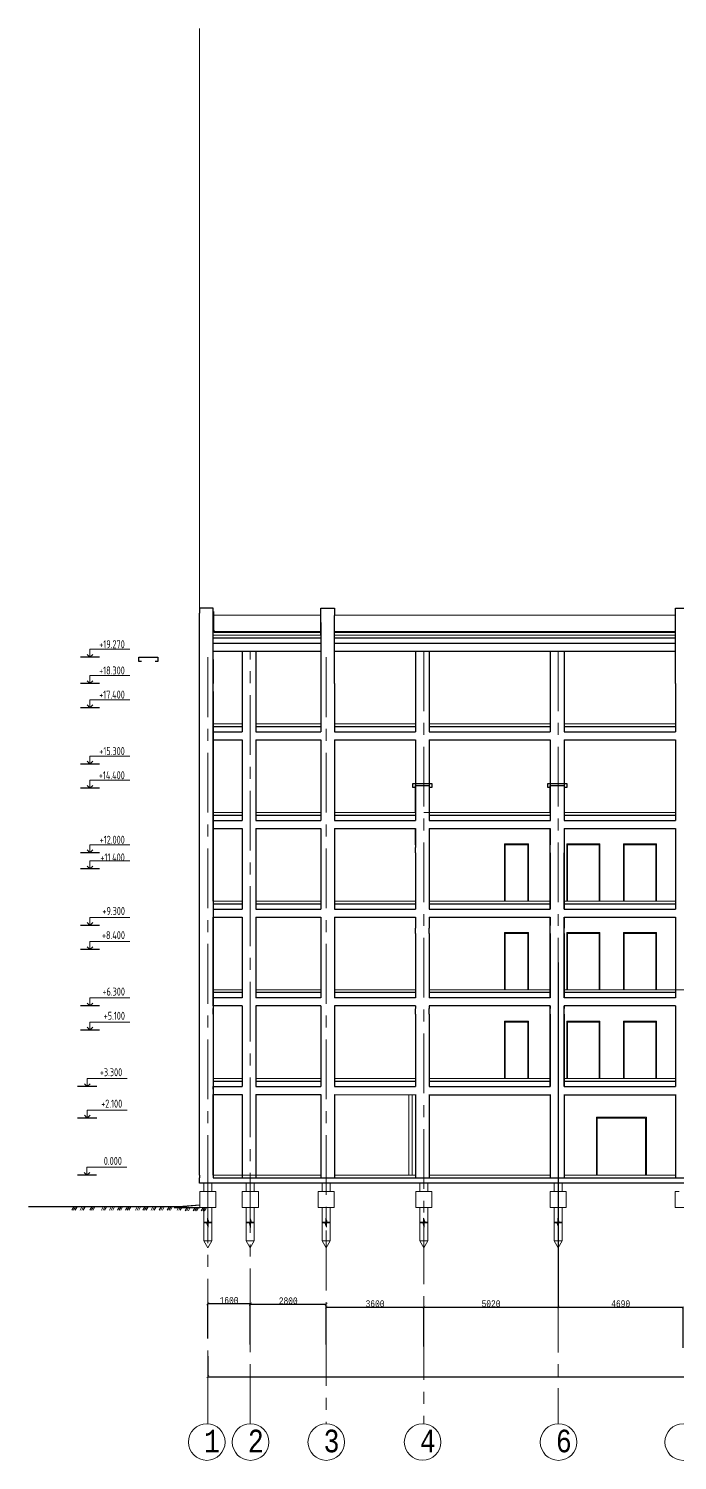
# Model space of a CAD drawing. Header units: millimetres. Extents: x -689206 to 4969298, y -1019800 to 703299.
# Drawn here: x -689206 to -665072, y 20751 to 74033 of the extents above; entities that cross this region are included whole.
import ezdxf

# ---------------------------------------------------------------- set-up
doc = ezdxf.new("R2010")
doc.units = ezdxf.units.MM
doc.linetypes.add('осеваяX2', pattern=[101.6, 63.5, -12.7, 12.7, -12.7])
doc.layers.add('РАЗМЕРЫ', color=7, linetype='Continuous', lineweight=9)
for name, color, linetype in [('разрез1-1', 7, 'Continuous'), ('разрез2-2', 7, 'Continuous'), ('сетка', 104, 'Continuous')]:
    doc.layers.add(name, color=color, linetype=linetype)
doc.styles.add('Аннотативный', font='isocteur.ttf', dxfattribs={"width": 0.7, "height": 250})
doc.dimstyles.new('Аннотативный', dxfattribs={"dimscale": 0, "dimtxt": 250, "dimasz": 100, "dimexe": 1.25, "dimexo": 0.625, "dimtad": 1, "dimdec": 0, "dimtxsty": 'Аннотативный', "dimblk": 'ARCHTICK', "dimcen": 2.5, "dimadec": 0, "dimazin": 0, "dimtfac": 1, "dimtdec": 0, "dimtmove": 0, "dimatfit": 3, "dimfxl": 1, "dimarcsym": 0})

# ---------------------------------------------------------------- blocks, each defined once
blk = doc.blocks.new('_ArchTick')
at = {"color": 0, "linetype": 'ByBlock', "const_width": 0.15}
blk.add_lwpolyline([(-0.5, -0.5), (0.5, 0.5)], dxfattribs=at)
blk = doc.blocks.new('*D4736')
at = {"layer": 'Defpoints', "color": 0, "lineweight": 30, "ltscale": 35, "transparency": 16777216}
for p in [(-682541, 26578), (-682541, 25291), (-680960, 25291)]:
    blk.add_point(p, dxfattribs=at)
at = {"layer": 'РАЗМЕРЫ', "color": 0, "lineweight": -2, "ltscale": 35, "transparency": 16777216}
for p, q in [((-682541, 25292), (-682541, 26579)), ((-680960, 26578), (-682541, 26578)), ((-680960, 25292), (-680960, 26579))]:
    blk.add_line(p, q, dxfattribs=at)
at = {"layer": 'РАЗМЕРЫ', "color": 0, "lineweight": -2, "ltscale": 35, "transparency": 16777216, "xscale": 100, "yscale": 100, "zscale": 100, "rotation": 180}
blk.add_blockref('_ArchTick', (-682541, 26578), dxfattribs=at)
at = {"layer": 'РАЗМЕРЫ', "color": 0, "lineweight": -2, "ltscale": 35, "transparency": 16777216, "xscale": 100, "yscale": 100, "zscale": 100}
blk.add_blockref('_ArchTick', (-680960, 26578), dxfattribs=at)
at = {"layer": 'РАЗМЕРЫ', "color": 0, "lineweight": 5, "ltscale": 35, "transparency": 16777216, "insert": (-681751, 26703), "char_height": 250, "attachment_point": 5, "style": 'Аннотативный'}
blk.add_mtext('1600', dxfattribs=at)
blk = doc.blocks.new('*D4737')
at = {"layer": 'Defpoints', "color": 0, "lineweight": 30, "ltscale": 35, "transparency": 16777216}
for p in [(-678136, 26562), (-680960, 25061), (-678136, 25061)]:
    blk.add_point(p, dxfattribs=at)
at = {"layer": 'РАЗМЕРЫ', "color": 0, "lineweight": -2, "ltscale": 35, "transparency": 16777216}
for p, q in [((-680960, 25062), (-680960, 26563)), ((-680960, 26562), (-678136, 26562)), ((-678136, 25062), (-678136, 26563))]:
    blk.add_line(p, q, dxfattribs=at)
at = {"layer": 'РАЗМЕРЫ', "color": 0, "lineweight": -2, "ltscale": 35, "transparency": 16777216, "xscale": 100, "yscale": 100, "zscale": 100, "rotation": 180}
blk.add_blockref('_ArchTick', (-680960, 26562), dxfattribs=at)
at = {"layer": 'РАЗМЕРЫ', "color": 0, "lineweight": -2, "ltscale": 35, "transparency": 16777216, "xscale": 100, "yscale": 100, "zscale": 100}
blk.add_blockref('_ArchTick', (-678136, 26562), dxfattribs=at)
at = {"layer": 'РАЗМЕРЫ', "color": 0, "lineweight": 5, "ltscale": 35, "transparency": 16777216, "insert": (-679548, 26687), "char_height": 250, "attachment_point": 5, "style": 'Аннотативный'}
blk.add_mtext('2800', dxfattribs=at)
blk = doc.blocks.new('*D4738')
at = {"layer": 'Defpoints', "color": 0, "lineweight": 30, "ltscale": 35, "transparency": 16777216}
for p in [(-678136, 26454), (-674502, 26454), (-674502, 24985)]:
    blk.add_point(p, dxfattribs=at)
at = {"layer": 'РАЗМЕРЫ', "color": 0, "lineweight": -2, "ltscale": 35, "transparency": 16777216}
for p, q in [((-678136, 26454), (-678136, 26453)), ((-678136, 26454), (-674502, 26454)), ((-674502, 24985), (-674502, 26456))]:
    blk.add_line(p, q, dxfattribs=at)
at = {"layer": 'РАЗМЕРЫ', "color": 0, "lineweight": -2, "ltscale": 35, "transparency": 16777216, "xscale": 100, "yscale": 100, "zscale": 100, "rotation": 180}
blk.add_blockref('_ArchTick', (-678136, 26454), dxfattribs=at)
at = {"layer": 'РАЗМЕРЫ', "color": 0, "lineweight": -2, "ltscale": 35, "transparency": 16777216, "xscale": 100, "yscale": 100, "zscale": 100}
blk.add_blockref('_ArchTick', (-674502, 26454), dxfattribs=at)
at = {"layer": 'РАЗМЕРЫ', "color": 0, "lineweight": 5, "ltscale": 35, "transparency": 16777216, "insert": (-676319, 26580), "char_height": 250, "attachment_point": 5, "style": 'Аннотативный'}
blk.add_mtext('3600', dxfattribs=at)
blk = doc.blocks.new('*D4739')
at = {"layer": 'Defpoints', "color": 0, "lineweight": 30, "ltscale": 35, "transparency": 16777216}
for p in [(-669506, 39280), (-674502, 26454), (-669506, 26454)]:
    blk.add_point(p, dxfattribs=at)
at = {"layer": 'РАЗМЕРЫ', "color": 0, "lineweight": -2, "ltscale": 35, "transparency": 16777216}
for p, q in [((-669506, 39280), (-669506, 26453)), ((-674502, 26454), (-674502, 26453)), ((-674502, 26454), (-669506, 26454))]:
    blk.add_line(p, q, dxfattribs=at)
at = {"layer": 'РАЗМЕРЫ', "color": 0, "lineweight": -2, "ltscale": 35, "transparency": 16777216, "xscale": 100, "yscale": 100, "zscale": 100, "rotation": 180}
blk.add_blockref('_ArchTick', (-674502, 26454), dxfattribs=at)
at = {"layer": 'РАЗМЕРЫ', "color": 0, "lineweight": -2, "ltscale": 35, "transparency": 16777216, "xscale": 100, "yscale": 100, "zscale": 100}
blk.add_blockref('_ArchTick', (-669506, 26454), dxfattribs=at)
at = {"layer": 'РАЗМЕРЫ', "color": 0, "lineweight": 5, "ltscale": 35, "transparency": 16777216, "insert": (-672004, 26580), "char_height": 250, "attachment_point": 5, "style": 'Аннотативный'}
blk.add_mtext('5020', dxfattribs=at)
blk = doc.blocks.new('*D4740')
at = {"layer": 'Defpoints', "color": 0, "lineweight": 30, "ltscale": 35, "transparency": 16777216}
for p in [(-669506, 26454), (-664855, 26454), (-664855, 24939)]:
    blk.add_point(p, dxfattribs=at)
at = {"layer": 'РАЗМЕРЫ', "color": 0, "lineweight": -2, "ltscale": 35, "transparency": 16777216}
for p, q in [((-669506, 26455), (-669506, 26456)), ((-669506, 26454), (-664855, 26454)), ((-664855, 24940), (-664855, 26456))]:
    blk.add_line(p, q, dxfattribs=at)
at = {"layer": 'РАЗМЕРЫ', "color": 0, "lineweight": -2, "ltscale": 35, "transparency": 16777216, "xscale": 100, "yscale": 100, "zscale": 100, "rotation": 180}
blk.add_blockref('_ArchTick', (-669506, 26454), dxfattribs=at)
at = {"layer": 'РАЗМЕРЫ', "color": 0, "lineweight": -2, "ltscale": 35, "transparency": 16777216, "xscale": 100, "yscale": 100, "zscale": 100}
blk.add_blockref('_ArchTick', (-664855, 26454), dxfattribs=at)
at = {"layer": 'РАЗМЕРЫ', "color": 0, "lineweight": 5, "ltscale": 35, "transparency": 16777216, "insert": (-667180, 26580), "char_height": 250, "attachment_point": 5, "style": 'Аннотативный'}
blk.add_mtext('4690', dxfattribs=at)
blk = doc.blocks.new('*D4751')
at = {"layer": 'Defpoints', "color": 0, "lineweight": 30, "ltscale": 35, "transparency": 16777216}
for p in [(-682541, 24624), (-630410, 24624), (-630410, 23862)]:
    blk.add_point(p, dxfattribs=at)
at = {"layer": 'РАЗМЕРЫ', "color": 0, "lineweight": -2, "ltscale": 35, "transparency": 16777216}
for p, q in [((-682541, 24623), (-682541, 23861)), ((-630410, 24623), (-630410, 23861)), ((-682541, 23862), (-630410, 23862))]:
    blk.add_line(p, q, dxfattribs=at)
at = {"layer": 'РАЗМЕРЫ', "color": 0, "lineweight": -2, "ltscale": 35, "transparency": 16777216, "xscale": 100, "yscale": 100, "zscale": 100, "rotation": 180}
blk.add_blockref('_ArchTick', (-682541, 23862), dxfattribs=at)
at = {"layer": 'РАЗМЕРЫ', "color": 0, "lineweight": -2, "ltscale": 35, "transparency": 16777216, "xscale": 100, "yscale": 100, "zscale": 100}
blk.add_blockref('_ArchTick', (-630410, 23862), dxfattribs=at)
at = {"layer": 'РАЗМЕРЫ', "color": 0, "lineweight": 5, "ltscale": 35, "transparency": 16777216, "insert": (-656476, 23988), "char_height": 250, "attachment_point": 5, "style": 'Аннотативный'}
blk.add_mtext('52131', dxfattribs=at)

msp = doc.modelspace()

# ---------------------------------------------------------------- hatches: boundary and pattern name
at = {"layer": 'РАЗМЕРЫ', "lineweight": 5, "ltscale": 35}
h = msp.add_hatch(dxfattribs=at)
h.set_pattern_fill('ANSI36', color=256, scale=2)
h.set_pattern_definition([(45, (-1193571.201, 770323.6466), (3.367596045, 12.347852166), [15.875, -3.175, 0, -3.175])])
h.paths.add_polyline_path([(-682541.3, 29741), (-682541.3, 29465.6), (-682528.2, 29428.9), (-682528.2, 29628.2), (-682514.1, 29590.8), (-682391.3, 29590.8), (-682391.3, 29612.9), (-682499.7, 29612.9)])
h.paths.add_polyline_path([(-682574.6, 29612.9), (-682691.3, 29612.9), (-682691.3, 29590.8), (-682586.1, 29590.8), (-682541.3, 29465.6), (-682541.3, 29741), (-682550.3, 29768.5), (-682550.3, 29542.7)])
h = msp.add_hatch(dxfattribs=at)
h.set_pattern_fill('ANSI36', color=256, scale=2)
h.set_pattern_definition([(45, (-1191990.3156, 770323.6466), (3.367596045, 12.347852166), [15.875, -3.175, 0, -3.175])])
h.paths.add_polyline_path([(-680960.4, 29741), (-680960.4, 29465.6), (-680947.3, 29428.9), (-680947.3, 29628.2), (-680933.2, 29590.8), (-680810.4, 29590.8), (-680810.4, 29612.9), (-680918.8, 29612.9)])
h.paths.add_polyline_path([(-680993.7, 29612.9), (-681110.4, 29612.9), (-681110.4, 29590.8), (-681005.2, 29590.8), (-680960.4, 29465.6), (-680960.4, 29741), (-680969.4, 29768.5), (-680969.4, 29542.7)])
h = msp.add_hatch(dxfattribs=at)
h.set_pattern_fill('ANSI36', color=256, scale=2)
h.set_pattern_definition([(45, (-1189166.201, 770323.6466), (3.367596045, 12.347852166), [15.875, -3.175, 0, -3.175])])
h.paths.add_polyline_path([(-678136.3, 29741), (-678136.3, 29465.6), (-678123.2, 29428.9), (-678123.2, 29628.2), (-678109.1, 29590.8), (-677986.3, 29590.8), (-677986.3, 29612.9), (-678094.7, 29612.9)])
h.paths.add_polyline_path([(-678169.6, 29612.9), (-678286.3, 29612.9), (-678286.3, 29590.8), (-678181.1, 29590.8), (-678136.3, 29465.6), (-678136.3, 29741), (-678145.3, 29768.5), (-678145.3, 29542.7)])
h = msp.add_hatch(dxfattribs=at)
h.set_pattern_fill('ANSI36', color=256, scale=2)
h.set_pattern_definition([(45, (-1185531.863, 770323.6466), (3.367596045, 12.347852166), [15.875, -3.175, 0, -3.175])])
h.paths.add_polyline_path([(-674502, 29741), (-674502, 29465.6), (-674488.9, 29428.9), (-674488.9, 29628.2), (-674474.8, 29590.8), (-674352, 29590.8), (-674352, 29612.9), (-674460.3, 29612.9)])
h.paths.add_polyline_path([(-674535.3, 29612.9), (-674652, 29612.9), (-674652, 29590.8), (-674546.7, 29590.8), (-674502, 29465.6), (-674502, 29741), (-674510.9, 29768.5), (-674510.9, 29542.7)])
h = msp.add_hatch(dxfattribs=at)
h.set_pattern_fill('ANSI36', color=256, scale=2)
h.set_pattern_definition([(45, (-1180535.7236, 770323.6466), (3.367596045, 12.347852166), [15.875, -3.175, 0, -3.175])])
h.paths.add_polyline_path([(-669505.8, 29741), (-669505.8, 29465.6), (-669492.7, 29428.9), (-669492.7, 29628.2), (-669478.6, 29590.8), (-669355.8, 29590.8), (-669355.8, 29612.9), (-669464.2, 29612.9)])
h.paths.add_polyline_path([(-669539.1, 29612.9), (-669655.8, 29612.9), (-669655.8, 29590.8), (-669550.6, 29590.8), (-669505.8, 29465.6), (-669505.8, 29741), (-669514.8, 29768.5), (-669514.8, 29542.7)])

# ---------------------------------------------------------------- linework, layer by layer
for p, q in [((-682843.8, 74033), (-682851.3, 52461.1)), ((-682574.6, 29612.9), (-682691.3, 29612.9)), ((-682691.3, 29590.8), (-682586.1, 29590.8)), ((-682586.1, 29590.8), (-682528.2, 29428.9)), ((-682550.3, 29542.7), (-682574.6, 29612.9)), ((-682499.7, 29612.9), (-682550.3, 29768.5)), ((-682550.3, 29542.7), (-682550.3, 29768.5)), ((-682528.2, 29628.2), (-682528.2, 29428.9)), ((-682514.1, 29590.8), (-682528.2, 29628.2)), ((-682391.3, 29590.8), (-682514.1, 29590.8)), ((-682391.3, 29612.9), (-682499.7, 29612.9)), ((-680993.7, 29612.9), (-681110.4, 29612.9)), ((-681110.4, 29590.8), (-681005.2, 29590.8)), ((-681005.2, 29590.8), (-680947.3, 29428.9)), ((-680969.4, 29542.7), (-680993.7, 29612.9)), ((-680918.8, 29612.9), (-680969.4, 29768.5)), ((-680969.4, 29542.7), (-680969.4, 29768.5)), ((-680947.3, 29628.2), (-680947.3, 29428.9)), ((-680933.2, 29590.8), (-680947.3, 29628.2)), ((-680810.4, 29590.8), (-680933.2, 29590.8)), ((-680810.4, 29612.9), (-680918.8, 29612.9)), ((-678169.6, 29612.9), (-678286.3, 29612.9)), ((-678286.3, 29590.8), (-678181.1, 29590.8)), ((-678181.1, 29590.8), (-678123.2, 29428.9)), ((-678145.3, 29542.7), (-678169.6, 29612.9)), ((-678094.7, 29612.9), (-678145.3, 29768.5)), ((-678145.3, 29542.7), (-678145.3, 29768.5)), ((-678123.2, 29628.2), (-678123.2, 29428.9)), ((-678109.1, 29590.8), (-678123.2, 29628.2)), ((-677986.3, 29590.8), (-678109.1, 29590.8)), ((-677986.3, 29612.9), (-678094.7, 29612.9)), ((-674535.3, 29612.9), (-674652, 29612.9)), ((-674652, 29590.8), (-674546.7, 29590.8)), ((-674546.7, 29590.8), (-674488.9, 29428.9)), ((-674510.9, 29542.7), (-674535.3, 29612.9)), ((-674460.3, 29612.9), (-674510.9, 29768.5)), ((-674510.9, 29542.7), (-674510.9, 29768.5)), ((-674488.9, 29628.2), (-674488.9, 29428.9)), ((-674474.8, 29590.8), (-674488.9, 29628.2)), ((-674352, 29590.8), (-674474.8, 29590.8)), ((-674352, 29612.9), (-674460.3, 29612.9)), ((-669539.1, 29612.9), (-669655.8, 29612.9)), ((-669655.8, 29590.8), (-669550.6, 29590.8)), ((-669550.6, 29590.8), (-669492.7, 29428.9)), ((-669514.8, 29542.7), (-669539.1, 29612.9)), ((-669464.2, 29612.9), (-669514.8, 29768.5)), ((-669514.8, 29542.7), (-669514.8, 29768.5)), ((-669492.7, 29628.2), (-669492.7, 29428.9)), ((-669478.6, 29590.8), (-669492.7, 29628.2)), ((-669355.8, 29590.8), (-669478.6, 29590.8)), ((-669355.8, 29612.9), (-669464.2, 29612.9))]:
    msp.add_line(p, q, dxfattribs=at)
at = {"layer": 'РАЗМЕРЫ', "lineweight": 30, "ltscale": 35}
for p, q in [((-682341.3, 52461), (-682851.3, 52461)), ((-682851.3, 52461), (-682851.3, 52284.2)), ((-682851.3, 31361), (-682851.3, 52284.2)), ((-682341.3, 51461), (-682341.3, 52461)), ((-682341.3, 49361), (-682341.3, 52252)), ((-678341.3, 51461), (-678341.3, 52461)), ((-678341.3, 52461), (-677831.3, 52461)), ((-677831.3, 52461), (-677831.3, 52196.6)), ((-665139.2, 51461), (-665139.2, 52461)), ((-665139.2, 52461), (-664631.9, 52461)), ((-678341.3, 51932.4), (-678341.3, 49661)), ((-677831.3, 49661), (-677831.3, 52196.6)), ((-665139.2, 49661), (-665139.2, 52162.5)), ((-682341.3, 51361), (-678341.3, 51361)), ((-682341.3, 51161), (-678341.3, 51161)), ((-677831.3, 51361), (-665139.2, 51361)), ((-677831.3, 51161), (-665139.2, 51161)), ((-685111.4, 50486), (-685111.4, 50636)), ((-682341.3, 48161), (-682341.3, 50861)), ((-682341.3, 50861), (-678341.3, 50861)), ((-681262, 50861), (-681262, 47861)), ((-680752, 50861), (-680752, 47861)), ((-677831.3, 50861), (-665139.2, 50861)), ((-674812, 50861), (-674812, 47861)), ((-674302, 50861), (-674302, 47861)), ((-669801.9, 50861), (-669801.9, 47861)), ((-669283.9, 50861), (-669283.9, 47861)), ((-682341.3, 50561), (-682341.3, 49661)), ((-678341.3, 49661), (-678341.3, 47861)), ((-677831.3, 49661), (-677831.3, 47861)), ((-665139.2, 49661), (-665141.9, 47861)), ((-682341.3, 49361), (-682341.3, 31361)), ((-682341.3, 46661), (-682341.3, 49361)), ((-682341.3, 48061), (-681262, 48061)), ((-680752, 48061), (-678341.3, 48061)), ((-677831.3, 48061), (-674812, 48061)), ((-674302, 48061), (-669801.9, 48061)), ((-669283.9, 48061), (-665141.9, 48061)), ((-682341.3, 47861), (-681262, 47861)), ((-682341.3, 44861), (-682341.3, 47561)), ((-682341.3, 47561), (-681262, 47561)), ((-681262, 47561), (-681262, 46560.9)), ((-680752, 47861), (-678341.3, 47861)), ((-680752, 47561), (-680752, 46560.8)), ((-680752, 47561), (-678341.3, 47561)), ((-678341.3, 47561), (-678341.3, 46561)), ((-677831.3, 47861), (-674812, 47861)), ((-677831.3, 47561), (-677831.3, 46561)), ((-677831.3, 47561), (-674812, 47561)), ((-674812, 47561), (-674812, 46561)), ((-674302, 47861), (-669801.9, 47861)), ((-674302, 47561), (-674302, 46561)), ((-674302, 47561), (-669801.9, 47561)), ((-669801.9, 47561), (-669801.9, 46561)), ((-669283.9, 47861), (-665141.9, 47861)), ((-669283.9, 47561), (-669283.9, 46561)), ((-669283.9, 47561), (-665141.9, 47561)), ((-665141.9, 47561), (-665141.9, 44561)), ((-674812, 46924.4), (-674812, 44561)), ((-682341.3, 46561), (-682341.3, 46661)), ((-682341.3, 43661), (-682341.3, 46361)), ((-681262, 46823.6), (-681262, 44561)), ((-680752, 46743.1), (-680752, 44561)), ((-678341.3, 46833.7), (-678341.3, 44561)), ((-677831.3, 46843.8), (-677831.3, 44561)), ((-674302, 46833.7), (-674302, 44561)), ((-669801.9, 46783.3), (-669801.9, 44561)), ((-669283.9, 46853.9), (-669283.9, 44561)), ((-674812, 44861), (-674812, 45861)), ((-674812, 45861), (-674302, 45861)), ((-669801.9, 44861), (-669801.9, 45861)), ((-669801.9, 45861), (-669283.9, 45861)), ((-682342.1, 44761), (-681262, 44761)), ((-680752, 44761), (-678341.3, 44761)), ((-677831.3, 44761), (-674812, 44761)), ((-674302, 44761), (-669801.9, 44761)), ((-669283.9, 44761), (-665141.9, 44761)), ((-682342.1, 44561), (-681262, 44561)), ((-682342.1, 41561), (-682342.1, 44261)), ((-682342.1, 44261), (-681262, 44261)), ((-681262, 44261), (-681262, 43561)), ((-681262, 44261), (-681262, 41261)), ((-680752, 44561), (-678341.3, 44561)), ((-680752, 44261), (-680752, 43561)), ((-680752, 44261), (-680752, 41261)), ((-680752, 44261), (-678341.3, 44261)), ((-678341.3, 44261), (-678341.3, 43561)), ((-678341.3, 44261), (-678341.3, 41261)), ((-677831.3, 44561), (-674812, 44561)), ((-677831.3, 44261), (-677831.3, 43561)), ((-677831.3, 44261), (-677831.3, 41261)), ((-677831.3, 44261), (-674812, 44261)), ((-674812, 44261), (-674812, 43561)), ((-674812, 43661), (-674812, 44261)), ((-674302, 44561), (-669793.9, 44561)), ((-674302, 44261), (-674302, 43661)), ((-674302, 44261), (-669801.9, 44261)), ((-669801.9, 44261), (-669801.9, 43661)), ((-669801.9, 43361), (-669801.9, 44261)), ((-669283.9, 44561), (-665141.9, 44561)), ((-669283.9, 44261), (-669283.9, 43361)), ((-669283.9, 44261), (-665141.9, 44261)), ((-665141.9, 44261), (-665141.9, 41261)), ((-682341.3, 43361), (-682341.3, 43561)), ((-674812, 43361), (-674812, 43561)), ((-674812, 43361), (-674812, 41261)), ((-674302, 43661), (-674302, 41261)), ((-669801.9, 43361), (-669801.9, 41261)), ((-669801.9, 41261), (-669801.9, 43361)), ((-669283.9, 43361), (-669283.9, 41261)), ((-669283.9, 41261), (-669283.9, 43361)), ((-682341.5, 41461), (-681262, 41461)), ((-682341.3, 41261), (-681262, 41261)), ((-680752, 41461), (-678341.3, 41461)), ((-680752, 41261), (-678341.3, 41261)), ((-677831.3, 41461), (-674812, 41461)), ((-677831.3, 41261), (-674812, 41261)), ((-674302, 41461), (-669801.9, 41461)), ((-674302, 41261), (-669801.9, 41261)), ((-669283.9, 41461), (-665141.9, 41461)), ((-669283.9, 41261), (-665141.9, 41261)), ((-682341.3, 40561), (-682341.3, 40661)), ((-682340.9, 38261), (-682340.9, 40961)), ((-682340.9, 40961), (-681262, 40961)), ((-681262, 40961), (-681262, 40560.9)), ((-681262, 40961), (-681262, 37961)), ((-680752, 40961), (-680752, 40560.8)), ((-680752, 40961), (-680752, 37961)), ((-680752, 40961), (-678341.3, 40961)), ((-678341.3, 40961), (-678341.3, 40561)), ((-678341.3, 40961), (-678341.3, 37961)), ((-677831.3, 40961), (-677831.3, 40561)), ((-677831.3, 40961), (-677831.3, 37961)), ((-677831.3, 40961), (-674812, 40961)), ((-674812, 40961), (-674812, 40561)), ((-674812, 40361), (-674812, 40560.1)), ((-674302, 40961), (-674302, 40561)), ((-674302, 40961), (-669801.9, 40961)), ((-674302, 40361), (-674302, 40560)), ((-669801.9, 40961), (-669801.9, 40661)), ((-669801.9, 37961), (-669801.9, 40961)), ((-669283.9, 40961), (-669283.9, 40561)), ((-669283.9, 37961), (-669283.9, 40961)), ((-669283.9, 40961), (-665141.9, 40961)), ((-665141.9, 40961), (-665141.9, 40561)), ((-665141.9, 40561), (-665141.9, 37961)), ((-682341.3, 37661), (-682341.3, 40361)), ((-674812, 40361), (-674812, 37961)), ((-674302, 40361), (-674302, 37961)), ((-669801.9, 40361), (-669801.9, 37961)), ((-669283.9, 40361), (-669283.9, 37961)), ((-681262, 37961), (-682341.3, 37961)), ((-681262, 38161), (-682341, 38161)), ((-678341.3, 38161), (-680752, 38161)), ((-678341.3, 37961), (-680752, 37961)), ((-674812, 38161), (-677831.3, 38161)), ((-674812, 37961), (-677831.3, 37961)), ((-669801.9, 38161), (-674302, 38161)), ((-669801.9, 37961), (-674302, 37961)), ((-665141.9, 38161), (-669283.9, 38161)), ((-665141.9, 37961), (-669283.9, 37961)), ((-681262, 37661), (-682341.3, 37661)), ((-682341.3, 37361), (-682341.3, 37561)), ((-681262, 37661), (-681262, 37560.9)), ((-681262, 37661), (-681262, 34660.9)), ((-678341.3, 37661), (-680752, 37661)), ((-680752, 37661), (-680752, 37560.8)), ((-680752, 37661), (-680752, 34660.8)), ((-678341.3, 37661), (-678341.3, 37561)), ((-678341.3, 37661), (-678341.3, 34660.6)), ((-677831.3, 37661), (-677831.3, 37561)), ((-674812, 37661), (-677831.3, 37661)), ((-677831.3, 37561), (-677831.3, 34660.5)), ((-674812, 37661), (-674812, 37561)), ((-674812, 37360.1), (-674812, 37560.1)), ((-674812, 37361), (-674812, 34660.4)), ((-674302, 37661), (-674302, 37561)), ((-669801.9, 37661), (-674302, 37661)), ((-674302, 37360.1), (-674302, 37561)), ((-674302, 37361), (-674302, 34660.4)), ((-669801.9, 37661), (-669801.9, 37561)), ((-669801.9, 34660.3), (-669801.9, 37661)), ((-669801.9, 37361), (-669801.9, 34660.3)), ((-669283.9, 37661), (-669283.9, 37561)), ((-665141.9, 37661), (-669283.9, 37661)), ((-669283.9, 34660.3), (-669283.9, 37661)), ((-669283.9, 37361), (-669283.9, 34660.3)), ((-665141.9, 37661), (-665141.9, 37561)), ((-665141.9, 37561), (-665141.9, 34660.2)), ((-682341.3, 34861), (-681262, 34860.9)), ((-682341.3, 34561), (-682341.3, 34661)), ((-682341.3, 34661), (-681262, 34660.9)), ((-680752, 34860.8), (-678341.3, 34860.6)), ((-680752, 34660.8), (-678341.3, 34660.6)), ((-677831.3, 34860.5), (-674812, 34860.2)), ((-677831.3, 34660.5), (-674812, 34660.4)), ((-674302, 34860.2), (-669801.9, 34860.2)), ((-674302, 34660.4), (-669801.9, 34660.3)), ((-669283.9, 34860.2), (-665141.9, 34860.2)), ((-669283.9, 34660.3), (-665141.9, 34660.2)), ((-682341.3, 31361), (-682341.3, 34361)), ((-682341.3, 34361), (-681262, 34360.9)), ((-681262, 34360.9), (-681262, 31261)), ((-680752, 34360.8), (-678341.3, 34360.6)), ((-680752, 34360.8), (-680752, 31261)), ((-678341.3, 34361), (-678341.3, 31361)), ((-677831.3, 34361), (-677831.3, 31361)), ((-677831.3, 34360.5), (-674812, 34360.2)), ((-674812, 34361), (-674812, 31361)), ((-674302, 34361), (-674302, 31361)), ((-674302, 34360.2), (-669801.9, 34360.2)), ((-669801.9, 34361), (-669801.9, 31361)), ((-669801.9, 34359.6), (-669801.9, 34360.2)), ((-669283.9, 34361), (-669283.9, 31361)), ((-669283.9, 34359.6), (-669283.9, 34360.2)), ((-669283.9, 34360.2), (-665141.9, 34360.2)), ((-665141.9, 34361), (-665141.9, 31361)), ((-682851.3, 31361), (-682851.3, 31261)), ((-682851.3, 31361), (-682851.3, 31261)), ((-682851.3, 31061), (-682851.3, 31261)), ((-634839.7, 31061), (-682851.3, 31061)), ((-682341.3, 31361), (-682341.3, 31261)), ((-682341.3, 31261), (-630610.8, 31261)), ((-678341.3, 31361), (-678341.3, 31261)), ((-677831.3, 31361), (-677831.3, 31261)), ((-674812, 31361), (-674812, 31261)), ((-674302, 31361), (-674302, 31261)), ((-669801.9, 31361), (-669801.9, 31261)), ((-669283.9, 31361), (-669283.9, 31261)), ((-665141.9, 31361), (-665141.9, 31261))]:
    msp.add_line(p, q, dxfattribs=at)
at = {"layer": 'РАЗМЕРЫ', "lineweight": 9, "ltscale": 35}
for p, q in [((-678341.3, 51461), (-682341.3, 51461)), ((-665139.2, 51461), (-677831.3, 51461)), ((-682341.3, 48161), (-681262, 48161)), ((-680752, 48161), (-678341.3, 48161)), ((-677831.3, 48161), (-674812, 48161)), ((-674302, 48161), (-669801.9, 48161)), ((-669283.9, 48161), (-665141.9, 48161)), ((-682342.1, 44861), (-681262, 44861)), ((-680752, 44861), (-678341.3, 44861)), ((-677831.3, 44861), (-674812, 44861)), ((-674502, 44861), (-669801.9, 44861)), ((-669283.9, 44861), (-665141.9, 44861)), ((-682342.1, 41561), (-681262, 41561)), ((-680752, 41561), (-678341.3, 41561)), ((-677831.3, 41561), (-674812, 41561)), ((-674302, 41561), (-669801.9, 41561)), ((-669283.9, 41561), (-665141.9, 41561)), ((-681262, 38261), (-682340.9, 38261)), ((-678341.3, 38261), (-680752, 38261)), ((-674812, 38261), (-677831.3, 38261)), ((-669801.9, 38261), (-674302, 38261)), ((-662176.4, 38261), (-669283.9, 38261)), ((-682341.3, 34961), (-681262, 34960.9)), ((-680752, 34960.8), (-678341.3, 34960.6)), ((-677831.3, 34960.5), (-674812, 34960.5)), ((-674302, 34960.5), (-669801.9, 34960.5)), ((-669283.9, 34960.5), (-665141.9, 34960.5))]:
    msp.add_line(p, q, dxfattribs=at)
at = {"layer": 'РАЗМЕРЫ', "linetype": 'ByBlock', "lineweight": 30, "ltscale": 35}
for p, q in [((-685111.4, 50636), (-684501.4, 50636)), ((-684501.4, 50636), (-684401.4, 50636)), ((-684401.4, 50636), (-684401.4, 50486)), ((-685011.4, 50486), (-685111.4, 50486)), ((-684401.4, 50486), (-684501.4, 50486)), ((-674912, 45861), (-674912, 45936)), ((-674912, 45936), (-674302, 45936)), ((-674912, 45786), (-674912, 45861)), ((-674302, 45936), (-674202, 45936)), ((-674202, 45936), (-674202, 45786)), ((-669893.9, 45861), (-669893.9, 45936)), ((-669893.9, 45936), (-669283.9, 45936)), ((-669893.9, 45786), (-669893.9, 45861)), ((-669283.9, 45936), (-669183.9, 45936)), ((-669183.9, 45936), (-669183.9, 45786)), ((-674812, 45786), (-674912, 45786)), ((-674202, 45786), (-674302, 45786)), ((-669801.9, 45786), (-669893.9, 45786)), ((-669183.9, 45786), (-669283.9, 45786))]:
    msp.add_line(p, q, dxfattribs=at)
at = {"layer": 'РАЗМЕРЫ', "linetype": 'осеваяX2', "lineweight": 5, "ltscale": 35}
for p, q in [((-682541.3, 50636), (-682541.3, 31061)), ((-680960.4, 22112.3), (-680960.4, 50861)), ((-678136.3, 50636), (-678136.3, 22112.3)), ((-674502, 50861), (-674502, 22112.3)), ((-669505.8, 50861), (-669505.8, 37961)), ((-669505.8, 37661), (-669505.8, 22112.3)), ((-682541.3, 31061), (-682541.3, 22112.3))]:
    msp.add_line(p, q, dxfattribs=at)
at = {"layer": 'РАЗМЕРЫ', "lineweight": 15, "ltscale": 35}
for p, q in [((-674302, 43661), (-674302, 43761)), ((-682341.3, 34661), (-681262, 34661)), ((-680752, 34661), (-678341.3, 34661)), ((-677831.3, 34661), (-674812, 34661)), ((-669283.9, 34661), (-665141.9, 34661)), ((-675059.7, 34360.2), (-675059.7, 31361)), ((-674939.7, 34360.2), (-674939.7, 31361)), ((-668051.4, 33521), (-668081.4, 33521)), ((-668081.4, 33521), (-668081.4, 31361)), ((-666221.4, 33521), (-668051.4, 33521)), ((-666251.4, 33491), (-668051.4, 33491)), ((-668051.4, 33491), (-668051.4, 31361)), ((-666251.4, 31361), (-666251.4, 33491)), ((-666221.4, 33491), (-666221.4, 33521)), ((-666221.4, 31361), (-666221.4, 33491)), ((-682341.3, 31361), (-678341.3, 31361)), ((-677831.3, 31361), (-674812, 31361)), ((-674302, 31361), (-669801.9, 31361)), ((-669283.9, 31361), (-665141.9, 31361)), ((-666251.4, 31361), (-666221.4, 31361))]:
    msp.add_line(p, q, dxfattribs=at)
at = {"layer": 'РАЗМЕРЫ', "lineweight": 18, "ltscale": 35}
for p, q in [((-671504.2, 43691), (-671504.2, 41561)), ((-671504.2, 43691), (-671504.2, 41561)), ((-670604.2, 43691), (-671504.2, 43691)), ((-671504.2, 43691), (-671504.2, 43661)), ((-671474.2, 43661), (-670634.2, 43661)), ((-671474.2, 43661), (-671474.2, 41561)), ((-670634.2, 43661), (-670634.2, 41561)), ((-670604.2, 43691), (-670604.2, 41561)), ((-670604.2, 43691), (-670604.2, 41561)), ((-670604.2, 41561), (-670604.2, 43691)), ((-667982.9, 43691), (-669182.9, 43691)), ((-669182.9, 43691), (-669182.9, 41561)), ((-667982.9, 43661), (-669152.9, 43661)), ((-669152.9, 43661), (-669152.9, 41561)), ((-667952.9, 43691), (-667982.9, 43691)), ((-667982.9, 43661), (-667982.9, 41561)), ((-667982.9, 41561), (-667982.9, 43661)), ((-667952.9, 41561), (-667952.9, 43691)), ((-665878.7, 43691), (-667078.7, 43691)), ((-667078.7, 43691), (-667078.7, 41561)), ((-665878.7, 43661), (-667048.7, 43661)), ((-667048.7, 43661), (-667048.7, 41561)), ((-665848.7, 43691), (-665878.7, 43691)), ((-665878.7, 43661), (-665878.7, 41561)), ((-665878.7, 41561), (-665878.7, 43661)), ((-665848.7, 41561), (-665848.7, 43691)), ((-671504.2, 40391), (-671504.2, 38261)), ((-671504.2, 40391), (-671504.2, 38261)), ((-670604.2, 40391), (-671504.2, 40391)), ((-671504.2, 40391), (-671504.2, 40361)), ((-671474.2, 40361), (-670634.2, 40361)), ((-671474.2, 40361), (-671474.2, 38261)), ((-670634.2, 40361), (-670634.2, 38261)), ((-670604.2, 40391), (-670604.2, 38261)), ((-670604.2, 40391), (-670604.2, 38261)), ((-670604.2, 38261), (-670604.2, 40391)), ((-667982.9, 40391), (-669182.9, 40391)), ((-669182.9, 40391), (-669182.9, 38261)), ((-667982.9, 40361), (-669152.9, 40361)), ((-669152.9, 40361), (-669152.9, 38261)), ((-667952.9, 40391), (-667982.9, 40391)), ((-667982.9, 40361), (-667982.9, 38261)), ((-667982.9, 38261), (-667982.9, 40361)), ((-667952.9, 38261), (-667952.9, 40391)), ((-665878.7, 40391), (-667078.7, 40391)), ((-667078.7, 40391), (-667078.7, 38261)), ((-665878.7, 40361), (-667048.7, 40361)), ((-667048.7, 40361), (-667048.7, 38261)), ((-665848.7, 40391), (-665878.7, 40391)), ((-665878.7, 40361), (-665878.7, 38261)), ((-665878.7, 38261), (-665878.7, 40361)), ((-665848.7, 38261), (-665848.7, 40391)), ((-671504.2, 37090.5), (-671504.2, 34960.5)), ((-671504.2, 37090.5), (-671504.2, 34960.5)), ((-670604.2, 37090.5), (-671504.2, 37090.5)), ((-671504.2, 37090.5), (-671504.2, 37060.5)), ((-671474.2, 37060.5), (-670634.2, 37060.5)), ((-671474.2, 37060.5), (-671474.2, 34960.5)), ((-670634.2, 37060.5), (-670634.2, 34960.5)), ((-670604.2, 37090.5), (-670604.2, 34960.5)), ((-670604.2, 37090.5), (-670604.2, 34960.5)), ((-670604.2, 34960.5), (-670604.2, 37090.5)), ((-667982.9, 37090.5), (-669182.9, 37090.5)), ((-669182.9, 37090.5), (-669182.9, 34960.5)), ((-667982.9, 37060.5), (-669152.9, 37060.5)), ((-669152.9, 37060.5), (-669152.9, 34960.5)), ((-667952.9, 37090.5), (-667982.9, 37090.5)), ((-667982.9, 37060.5), (-667982.9, 34960.5)), ((-667982.9, 34960.5), (-667982.9, 37060.5)), ((-667952.9, 34960.5), (-667952.9, 37090.5)), ((-665878.7, 37090.5), (-667078.7, 37090.5)), ((-667078.7, 37090.5), (-667078.7, 34960.5)), ((-665878.7, 37060.5), (-667048.7, 37060.5)), ((-667048.7, 37060.5), (-667048.7, 34960.5)), ((-665848.7, 37090.5), (-665878.7, 37090.5)), ((-665878.7, 37060.5), (-665878.7, 34960.5)), ((-665878.7, 34960.5), (-665878.7, 37060.5)), ((-665848.7, 34960.5), (-665848.7, 37090.5)), ((-682691.3, 31061), (-682691.3, 30761)), ((-682391.3, 30761), (-682391.3, 31061)), ((-681110.4, 31061), (-681110.4, 30761)), ((-680810.4, 30761), (-680810.4, 31061)), ((-678286.3, 31061), (-678286.3, 30761)), ((-677986.3, 30761), (-677986.3, 31061)), ((-674652, 31061), (-674652, 30761)), ((-674352, 30761), (-674352, 31061)), ((-669655.8, 31061), (-669655.8, 30761)), ((-669355.8, 30761), (-669355.8, 31061)), ((-682841.3, 30161), (-682841.3, 30761)), ((-682841.3, 30761), (-682691.3, 30761)), ((-682691.3, 30761), (-682541.3, 30761)), ((-682541.3, 30761), (-682241.3, 30761)), ((-682241.3, 30761), (-682241.3, 30161)), ((-681260.4, 30161), (-681260.4, 30761)), ((-681260.4, 30761), (-681110.4, 30761)), ((-681110.4, 30761), (-680960.4, 30761)), ((-680960.4, 30761), (-680660.4, 30761)), ((-680660.4, 30761), (-680660.4, 30161)), ((-678436.3, 30161), (-678436.3, 30761)), ((-678436.3, 30761), (-678286.3, 30761)), ((-678286.3, 30761), (-678136.3, 30761)), ((-678136.3, 30761), (-677836.3, 30761)), ((-677836.3, 30761), (-677836.3, 30161)), ((-674802, 30161), (-674802, 30761)), ((-674802, 30761), (-674652, 30761)), ((-674652, 30761), (-674502, 30761)), ((-674502, 30761), (-674202, 30761)), ((-674202, 30761), (-674202, 30161)), ((-669805.8, 30161), (-669805.8, 30761)), ((-669805.8, 30761), (-669655.8, 30761)), ((-669655.8, 30761), (-669505.8, 30761)), ((-669505.8, 30761), (-669205.8, 30761)), ((-669205.8, 30761), (-669205.8, 30161)), ((-665154.6, 30161), (-665154.6, 30761)), ((-665154.6, 30761), (-665004.6, 30761)), ((-682241.3, 30161), (-682841.3, 30161)), ((-682691.3, 29294.2), (-682691.3, 30161)), ((-682391.3, 30161), (-682391.3, 29282.2)), ((-680660.4, 30161), (-681260.4, 30161)), ((-681110.4, 29294.2), (-681110.4, 30161)), ((-680810.4, 30161), (-680810.4, 29282.2)), ((-677836.3, 30161), (-678436.3, 30161)), ((-678286.3, 29294.2), (-678286.3, 30161)), ((-677986.3, 30161), (-677986.3, 29282.2)), ((-674202, 30161), (-674802, 30161)), ((-674652, 29294.2), (-674652, 30161)), ((-674352, 30161), (-674352, 29282.2)), ((-669205.8, 30161), (-669805.8, 30161)), ((-669655.8, 29294.2), (-669655.8, 30161)), ((-669355.8, 30161), (-669355.8, 29282.2)), ((-664554.6, 30161), (-665154.6, 30161)), ((-682691.3, 28920.8), (-682691.3, 29294.2)), ((-682541.3, 28661), (-682691.3, 28920.8)), ((-682391.3, 28920.8), (-682691.3, 28920.8)), ((-682541.3, 28661), (-682391.3, 28920.8)), ((-682391.3, 28920.8), (-682391.3, 29282.2)), ((-681110.4, 28920.8), (-681110.4, 29294.2)), ((-680960.4, 28661), (-681110.4, 28920.8)), ((-680810.4, 28920.8), (-681110.4, 28920.8)), ((-680960.4, 28661), (-680810.4, 28920.8)), ((-680810.4, 28920.8), (-680810.4, 29282.2)), ((-678286.3, 28920.8), (-678286.3, 29294.2)), ((-678136.3, 28661), (-678286.3, 28920.8)), ((-677986.3, 28920.8), (-678286.3, 28920.8)), ((-678136.3, 28661), (-677986.3, 28920.8)), ((-677986.3, 28920.8), (-677986.3, 29282.2)), ((-674652, 28920.8), (-674652, 29294.2)), ((-674502, 28661), (-674652, 28920.8)), ((-674352, 28920.8), (-674652, 28920.8)), ((-674502, 28661), (-674352, 28920.8)), ((-674352, 28920.8), (-674352, 29282.2)), ((-669655.8, 28920.8), (-669655.8, 29294.2)), ((-669505.8, 28661), (-669655.8, 28920.8)), ((-669355.8, 28920.8), (-669655.8, 28920.8)), ((-669505.8, 28661), (-669355.8, 28920.8)), ((-669355.8, 28920.8), (-669355.8, 29282.2))]:
    msp.add_line(p, q, dxfattribs=at)
at = {"layer": 'разрез1-1', "lineweight": 15}
for p, q in [((-682316.6, 51635.8), (-682316.6, 52336)), ((-682316.6, 52211), (-680752, 52211)), ((-680752, 52211), (-678341.3, 52211)), ((-677831.3, 52211), (-670552, 52211)), ((-670552, 52211), (-669371.3, 52211)), ((-669371.3, 52211), (-665139.2, 52211))]:
    msp.add_line(p, q, dxfattribs=at)
at = {"layer": 'разрез1-1', "lineweight": 30}
for p, q in [((-686572, 50636), (-687281.1, 50636)), ((-686926.5, 50636), (-687031.8, 50741.3)), ((-686926.5, 50636), (-686821.2, 50741.3)), ((-686572, 49661), (-687281.1, 49661)), ((-686926.5, 49661), (-687031.8, 49766.3)), ((-686926.5, 49661), (-686821.2, 49766.3)), ((-686572, 48761), (-687281.1, 48761)), ((-686926.5, 48761), (-687031.8, 48866.3)), ((-686926.5, 48761), (-686821.2, 48866.3)), ((-686572, 46661), (-687281.1, 46661)), ((-686926.5, 46661), (-687031.8, 46766.3)), ((-686926.5, 46661), (-686821.2, 46766.3)), ((-686926.5, 45761), (-687031.8, 45866.3)), ((-686926.5, 45761), (-686821.2, 45866.3)), ((-686572, 45761), (-687281.1, 45761)), ((-686572, 43361), (-687281.1, 43361)), ((-686926.5, 43361), (-687031.8, 43466.3)), ((-686926.5, 43361), (-686821.2, 43466.3)), ((-686572, 42761), (-687281.1, 42761)), ((-686926.5, 42761), (-687031.8, 42866.3)), ((-686926.5, 42761), (-686821.2, 42866.3)), ((-686572, 40661), (-687281.1, 40661)), ((-686926.5, 40661), (-687031.8, 40766.3)), ((-686926.5, 40661), (-686821.2, 40766.3)), ((-686572, 39761), (-687281.1, 39761)), ((-686926.5, 39761), (-687031.8, 39866.3)), ((-686926.5, 39761), (-686821.2, 39866.3)), ((-686572, 37661), (-687281.1, 37661)), ((-686926.5, 37661), (-687031.8, 37766.3)), ((-686926.5, 37661), (-686821.2, 37766.3)), ((-686926.5, 36761), (-687031.8, 36866.3)), ((-686926.5, 36761), (-686821.2, 36866.3)), ((-686572, 36761), (-687281.1, 36761)), ((-686673.9, 34661), (-687382.9, 34661)), ((-687028.4, 34661), (-687133.7, 34766.3)), ((-687028.4, 34661), (-686923.1, 34766.3)), ((-687028.4, 33491), (-687133.7, 33596.3)), ((-687028.4, 33491), (-686923.1, 33596.3)), ((-686673.9, 33491), (-687382.9, 33491)), ((-687040, 31361), (-687145.3, 31466.3)), ((-687040, 31361), (-686934.7, 31466.3)), ((-686685.5, 31361), (-687394.5, 31361))]:
    msp.add_line(p, q, dxfattribs=at)
at = {"layer": 'разрез1-1', "lineweight": 5}
for p, q in [((-686926.5, 50636), (-686926.5, 50933.8)), ((-686926.5, 50933.8), (-685437.4, 50933.8)), ((-686926.5, 49661), (-686926.5, 49958.8)), ((-686926.5, 49958.8), (-685437.4, 49958.8)), ((-686926.5, 48761), (-686926.5, 49058.8)), ((-686926.5, 49058.8), (-685437.4, 49058.8)), ((-686926.5, 46661), (-686926.5, 46958.8)), ((-686926.5, 46958.8), (-685437.4, 46958.8)), ((-686926.5, 45761), (-686926.5, 46058.8)), ((-686926.5, 46058.8), (-685437.4, 46058.8)), ((-686926.5, 43361), (-686926.5, 43658.8)), ((-686926.5, 43658.8), (-685437.4, 43658.8)), ((-686926.5, 42761), (-686926.5, 43058.8)), ((-686926.5, 43058.8), (-685437.4, 43058.8)), ((-686926.5, 40661), (-686926.5, 40958.8)), ((-686926.5, 40958.8), (-685437.4, 40958.8)), ((-686926.5, 39761), (-686926.5, 40058.8)), ((-686926.5, 40058.8), (-685437.4, 40058.8)), ((-686926.5, 37661), (-686926.5, 37958.8)), ((-686926.5, 37958.8), (-685437.4, 37958.8)), ((-686926.5, 36761), (-686926.5, 37058.8)), ((-686926.5, 37058.8), (-685437.4, 37058.8)), ((-687028.4, 34661), (-687028.4, 34958.8)), ((-687028.4, 34958.8), (-685539.3, 34958.8)), ((-687028.4, 33491), (-687028.4, 33788.8)), ((-687028.4, 33788.8), (-685539.3, 33788.8)), ((-687040, 31361), (-687040, 31658.8)), ((-687040, 31658.8), (-685550.9, 31658.8))]:
    msp.add_line(p, q, dxfattribs=at)
at = {"layer": 'разрез1-1', "lineweight": 15}
for points in [[(-682341.3, 51611), (-682291.3, 51561), (-681262, 51561)], [(-682316.6, 51635.8), (-682276.8, 51596), (-681262, 51596)], [(-681262, 51596), (-678341.3, 51596)], [(-681262, 51561), (-678341.3, 51561)], [(-677831.3, 51596), (-671062, 51596)], [(-677831.3, 51561), (-671062, 51561)], [(-671062, 51596), (-665139.2, 51596)], [(-671062, 51561), (-669371.3, 51561)], [(-665139.2, 51561), (-669371.3, 51561)]]:
    msp.add_lwpolyline(points, dxfattribs=at)
at = {"layer": 'разрез2-2'}
for p, q in [((-683347.9, 30181), (-689206.5, 30181)), ((-683794, 30181), (-682841.3, 30265)), ((-682841.3, 30245), (-683794, 30161)), ((-683794, 30161), (-682841.3, 30161)), ((-683347.9, 30181), (-683647.9, 30181)), ((-683347.9, 30181), (-683347.9, 30161))]:
    msp.add_line(p, q, dxfattribs=at)
at = {"layer": 'разрез2-2', "lineweight": 15}
for points in [[(-687524.8, 30181), (-687594.4, 30061.7)], [(-687465.1, 30181), (-687533.5, 30061.7)], [(-687404.2, 30181), (-687473.8, 30061.7)], [(-687224, 30181), (-687293.6, 30061.7)], [(-687164.3, 30181), (-687232.7, 30061.7)], [(-686858.9, 30181), (-686928.5, 30061.7)], [(-686799.2, 30181), (-686867.6, 30061.7)], [(-686738.3, 30181), (-686807.9, 30061.7)], [(-686431.2, 30181), (-686500.8, 30061.7)], [(-686371.6, 30181), (-686439.9, 30061.7)], [(-686310.6, 30181), (-686380.3, 30061.7)], [(-686130.4, 30181), (-686200, 30061.7)], [(-686070.8, 30181), (-686139.1, 30061.7)], [(-686009.8, 30181), (-686079.5, 30061.7)], [(-685829.6, 30181), (-685899.2, 30061.7)], [(-685769.9, 30181), (-685838.3, 30061.7)], [(-685709, 30181), (-685778.6, 30061.7)], [(-685528.8, 30181), (-685598.4, 30061.7)], [(-685469.1, 30181), (-685537.5, 30061.7)], [(-685163.7, 30181), (-685233.3, 30061.7)], [(-685104, 30181), (-685172.4, 30061.7)], [(-685043.1, 30181), (-685112.7, 30061.7)], [(-684882.9, 30181), (-684952.5, 30061.7)], [(-684823.2, 30181), (-684891.6, 30061.7)], [(-684762.3, 30181), (-684831.9, 30061.7)], [(-684582.1, 30181), (-684651.7, 30061.7)], [(-684522.4, 30181), (-684590.8, 30061.7)], [(-684461.5, 30181), (-684531.1, 30061.7)], [(-684281.3, 30181), (-684350.9, 30061.7)], [(-684221.6, 30181), (-684290, 30061.7)], [(-684160.7, 30181), (-684230.3, 30061.7)], [(-683980.5, 30181), (-684050.1, 30061.7)], [(-683920.8, 30181), (-683989.2, 30061.7)], [(-683615.4, 30181), (-683685, 30061.7)], [(-683555.7, 30181), (-683624.1, 30061.7)], [(-683494.8, 30181), (-683564.4, 30061.7)], [(-683314.6, 30161), (-683384.2, 30041.7)], [(-683254.9, 30161), (-683323.3, 30041.7)], [(-683194, 30161), (-683263.6, 30041.7)], [(-683013.8, 30161), (-683083.4, 30041.7)], [(-682954.1, 30161), (-683022.5, 30041.7)], [(-682893.2, 30161), (-682962.8, 30041.7)], [(-682713, 30161), (-682782.6, 30041.7)], [(-682653.3, 30161), (-682721.7, 30041.7)]]:
    msp.add_lwpolyline(points, dxfattribs=at)
for points in [[(-687173, 30061.7), (-687104.7, 30181)], [(-685477.8, 30061.7), (-685409.5, 30181)], [(-683929.5, 30061.7), (-683861.2, 30181)], [(-682662, 30041.7), (-682593.7, 30161)]]:
    msp.add_lwpolyline(points, close=True, dxfattribs=at)
at = {"layer": 'сетка', "color": 0, "lineweight": 5}
for centre in [(-682578.7, 21432.6), (-680951.3, 21431.6), (-678133.2, 21431.6), (-674549, 21433.2), (-669491.5, 21431.7), (-664854.4, 21431.6)]:
    msp.add_circle(centre, 680.7, dxfattribs=at)

# ---------------------------------------------------------------- texts
at = {"layer": 'РАЗМЕРЫ', "lineweight": 5, "ltscale": 35, "char_height": 841.3, "width": 7009.377, "attachment_point": 1, "style": 'Аннотативный'}
for s, insert in [('1', (-682677.6, 21893.6)), ('2', (-681050.2, 21892.6)), ('3', (-678232.1, 21892.6)), ('4', (-674647.8, 21894.2)), ('6', (-669590.4, 21892.7))]:
    msp.add_mtext(s, dxfattribs=dict(at, insert=insert))
at = {"layer": 'разрез1-1', "lineweight": 30, "char_height": 297.819, "width": 1508.774, "attachment_point": 3, "style": 'Аннотативный'}
for s, insert in [('{\\fISOCPEUR|b0|i0|c204|p34;+19.270\\fISOCPEUR|b0|i0|c0|p34; }', (-685628.9, 51271.3)), ('{\\fISOCPEUR|b0|i0|c204|p34;+18.300\\fISOCPEUR|b0|i0|c0|p34; }', (-685628.9, 50296.3)), ('{\\fISOCPEUR|b0|i0|c204|p34;+17.400\\fISOCPEUR|b0|i0|c0|p34; }', (-685628.9, 49396.3)), ('{\\fISOCPEUR|b0|i0|c204|p34;+15.300\\fISOCPEUR|b0|i0|c0|p34; }', (-685628.9, 47296.3)), ('{\\fISOCPEUR|b0|i0|c204|p34;+14.400\\fISOCPEUR|b0|i0|c0|p34; }', (-685628.9, 46396.3)), ('{\\fISOCPEUR|b0|i0|c204|p34;+12.000\\fISOCPEUR|b0|i0|c0|p34; }', (-685628.9, 43996.3)), ('{\\fISOCPEUR|b0|i0|c204|p34;+11.400\\fISOCPEUR|b0|i0|c0|p34; }', (-685628.9, 43338.9)), ('{\\fISOCPEUR|b0|i0|c204|p34;+9.300\\fISOCPEUR|b0|i0|c0|p34; }', (-685622.8, 41344.5)), ('{\\fISOCPEUR|b0|i0|c204|p34;+8.400\\fISOCPEUR|b0|i0|c0|p34; }', (-685622.8, 40444.5)), ('{\\fISOCPEUR|b0|i0|c204|p34;+6.300\\fISOCPEUR|b0|i0|c0|p34; }', (-685622.8, 38344.5)), ('{\\fISOCPEUR|b0|i0|c204|p34;+5.100\\fISOCPEUR|b0|i0|c0|p34; }', (-685622.8, 37444.5)), ('{\\fISOCPEUR|b0|i0|c204|p34;+3.300\\fISOCPEUR|b0|i0|c0|p34; }', (-685724.7, 35344.5)), ('{\\fISOCPEUR|b0|i0|c204|p34;+2.100\\fISOCPEUR|b0|i0|c0|p34; }', (-685724.7, 34174.5)), ('{\\fISOCPEUR|b0|i0|c204|p34;0.000\\fISOCPEUR|b0|i0|c0|p34; }', (-685736.3, 32044.5))]:
    msp.add_mtext(s, dxfattribs=dict(at, insert=insert))

# ---------------------------------------------------------------- dimensions: what is measured, and where the dimension line sits
at = {"layer": 'РАЗМЕРЫ', "lineweight": 5, "ltscale": 35}
for base, p1, p2, text, picture, middle in [((-669505.8, 26454.3), (-674502, 26454.3), (-669505.8, 39280.4), '5020', '*D4739', (-672003.9, 26579.9)), ((-674502, 26454.3), (-678136.3, 26454.3), (-674502, 24984.5), '3600', '*D4738', (-676319.2, 26579.9)), ((-664854.6, 26454.3), (-669505.8, 26454.3), (-664854.6, 24939.2), '4690', '*D4740', (-667180.2, 26579.9))]:
    dim = msp.add_linear_dim(base=base, p1=p1, p2=p2, text=text, dimstyle='Аннотативный', dxfattribs=at)
    dim.commit()
    dim.dimension.update_dxf_attribs({"geometry": picture, "text_midpoint": middle})
for base, p1, p2, text, picture, middle in [((-682541.3, 26577.8), (-680960.4, 25291.1), (-682541.3, 25291.1), '1600', '*D4736', (-681750.9, 26577.8)), ((-678136.3, 26561.6), (-680960.4, 25060.9), (-678136.3, 25060.9), '2800', '*D4737', (-679548.4, 26561.6))]:
    dim = msp.add_linear_dim(base=base, p1=p1, p2=p2, text=text, dimstyle='Аннотативный', dxfattribs=at)
    dim.commit()
    dim.dimension.update_dxf_attribs({"geometry": picture, "text_midpoint": middle, "dimtype": 160})
dim = msp.add_linear_dim(base=(-630410.5, 23862.2), p1=(-682541.3, 24623.6), p2=(-630410.5, 24623.6), dimstyle='Аннотативный', dxfattribs=at)
dim.commit()
dim.dimension.update_dxf_attribs({"geometry": '*D4751', "text_midpoint": (-656475.9, 23862.2), "dimtype": 160})

doc.saveas('drawing.dxf')
